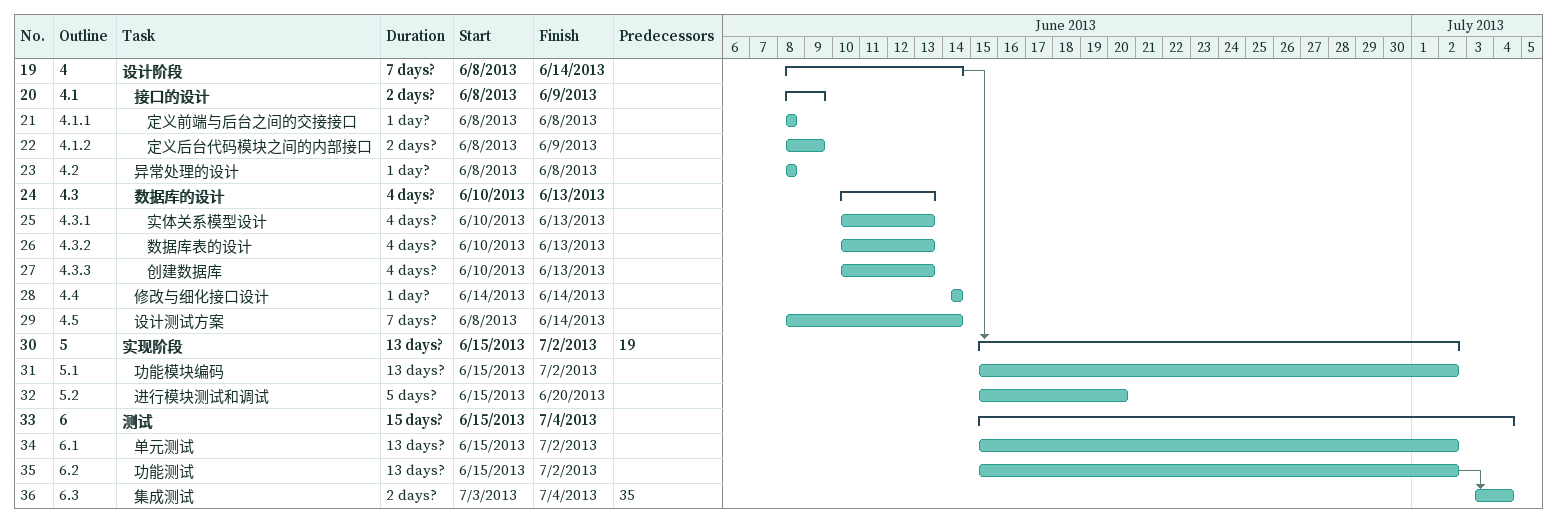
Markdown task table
| ID | WBS | Task | Duration | Start | Finish | Predecessors |
|---|---|---|---|---|---|---|
| 19 | 4 | **设计阶段** | 7d? | 2013-06-08 | 2013-06-14 |  |
| 20 | 4.1 | **接口的设计** | 2d? | 2013-06-08 | 2013-06-09 |  |
| 21 | 4.1.1 | 定义前端与后台之间的交接接口 | 1d? | 2013-06-08 | 2013-06-08 |  |
| 22 | 4.1.2 | 定义后台代码模块之间的内部接口 | 2d? | 2013-06-08 | 2013-06-09 |  |
| 23 | 4.2 | 异常处理的设计 | 1d? | 2013-06-08 | 2013-06-08 |  |
| 24 | 4.3 | **数据库的设计** | 4d? | 2013-06-10 | 2013-06-13 |  |
| 25 | 4.3.1 | 实体关系模型设计 | 4d? | 2013-06-10 | 2013-06-13 |  |
| 26 | 4.3.2 | 数据库表的设计 | 4d? | 2013-06-10 | 2013-06-13 |  |
| 27 | 4.3.3 | 创建数据库 | 4d? | 2013-06-10 | 2013-06-13 |  |
| 28 | 4.4 | 修改与细化接口设计 | 1d? | 2013-06-14 | 2013-06-14 |  |
| 29 | 4.5 | 设计测试方案 | 7d? | 2013-06-08 | 2013-06-14 |  |
| 30 | 5 | **实现阶段** | 13d? | 2013-06-15 | 2013-07-02 | 19 |
| 31 | 5.1 | 功能模块编码 | 13d? | 2013-06-15 | 2013-07-02 |  |
| 32 | 5.2 | 进行模块测试和调试 | 5d? | 2013-06-15 | 2013-06-20 |  |
| 33 | 6 | **测试** | 15d? | 2013-06-15 | 2013-07-04 |  |
| 34 | 6.1 | 单元测试 | 13d? | 2013-06-15 | 2013-07-02 |  |
| 35 | 6.2 | 功能测试 | 13d? | 2013-06-15 | 2013-07-02 |  |
| 36 | 6.3 | 集成测试 | 2d? | 2013-07-03 | 2013-07-04 | 35 |
